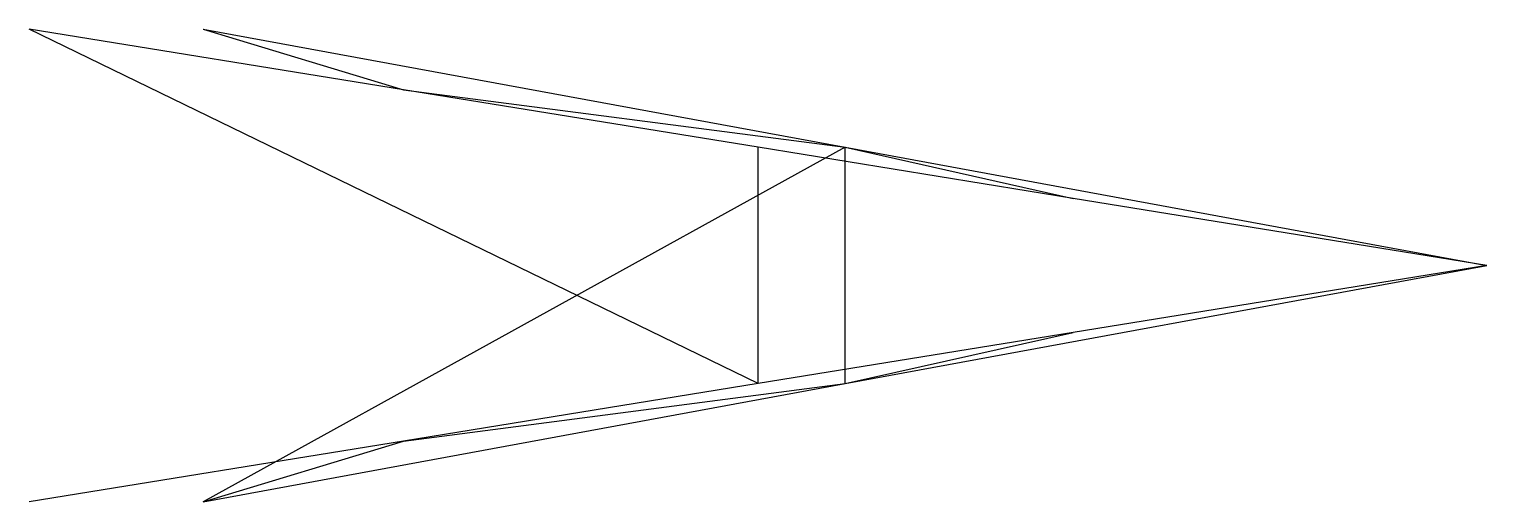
# Model space of a CAD drawing. Extents: x 2283.04 to 2286.74, y 1395.29 to 1396.49.
import ezdxf

# ---------------------------------------------------------------- set-up
doc = ezdxf.new("R2010")
doc.units = 0
for name, color, linetype in [('BRAÇO_-_DIAGONAIS_HORIZONT', 103, 'CONTINUOUS'), ('BRAÇO_-_DIAGONAIS_VERTICAI', 135, 'CONTINUOUS'), ('BRAÇO_-_MONTANTES', 121, 'CONTINUOUS')]:
    doc.layers.add(name, color=color, linetype=linetype)

msp = doc.modelspace()

# ---------------------------------------------------------------- linework, layer by layer
at = {"layer": 'BRAÇO_-_DIAGONAIS_HORIZONT'}
for p, q in [((2284.8921, 1395.5867, 36), (2283.0421, 1396.4867, 36)), ((2285.1129, 1396.1867, 36.7429), (2283.4838, 1395.2867, 37.4857)), ((2284.8921, 1395.5867, 36), (2284.8921, 1396.1867, 36)), ((2285.1129, 1395.5867, 36.7429), (2285.1129, 1396.1867, 36.7429))]:
    msp.add_line(p, q, dxfattribs=at)
at = {"layer": 'BRAÇO_-_DIAGONAIS_VERTICAI'}
for p, q in [((2283.4838, 1396.4867, 37.4857), (2283.9921, 1396.3326, 36)), ((2283.9921, 1396.3326, 36), (2285.1129, 1396.1867, 36.7429)), ((2285.1129, 1396.1867, 36.7429), (2285.6921, 1396.0569, 36)), ((2285.1129, 1395.5867, 36.7429), (2285.6921, 1395.7164, 36)), ((2283.9921, 1395.4407, 36), (2285.1129, 1395.5867, 36.7429)), ((2283.4838, 1395.2867, 37.4857), (2283.9921, 1395.4407, 36))]:
    msp.add_line(p, q, dxfattribs=at)
at = {"layer": 'BRAÇO_-_MONTANTES'}
for p, q in [((2283.9921, 1396.3326, 36), (2283.0421, 1396.4867, 36)), ((2283.4838, 1396.4867, 37.4857), (2285.1129, 1396.1867, 36.7429)), ((2284.8921, 1396.1867, 36), (2283.9921, 1396.3326, 36)), ((2285.6921, 1396.0569, 36), (2284.8921, 1396.1867, 36)), ((2285.1129, 1396.1867, 36.7429), (2286.7421, 1395.8867, 36)), ((2286.7421, 1395.8867, 36), (2285.6921, 1396.0569, 36)), ((2285.1129, 1395.5867, 36.7429), (2286.7421, 1395.8867, 36)), ((2286.7421, 1395.8867, 36), (2285.6921, 1395.7164, 36)), ((2285.6921, 1395.7164, 36), (2284.8921, 1395.5867, 36)), ((2283.4838, 1395.2867, 37.4857), (2285.1129, 1395.5867, 36.7429)), ((2284.8921, 1395.5867, 36), (2283.9921, 1395.4407, 36)), ((2283.9921, 1395.4407, 36), (2283.0421, 1395.2867, 36))]:
    msp.add_line(p, q, dxfattribs=at)

doc.saveas('drawing.dxf')
